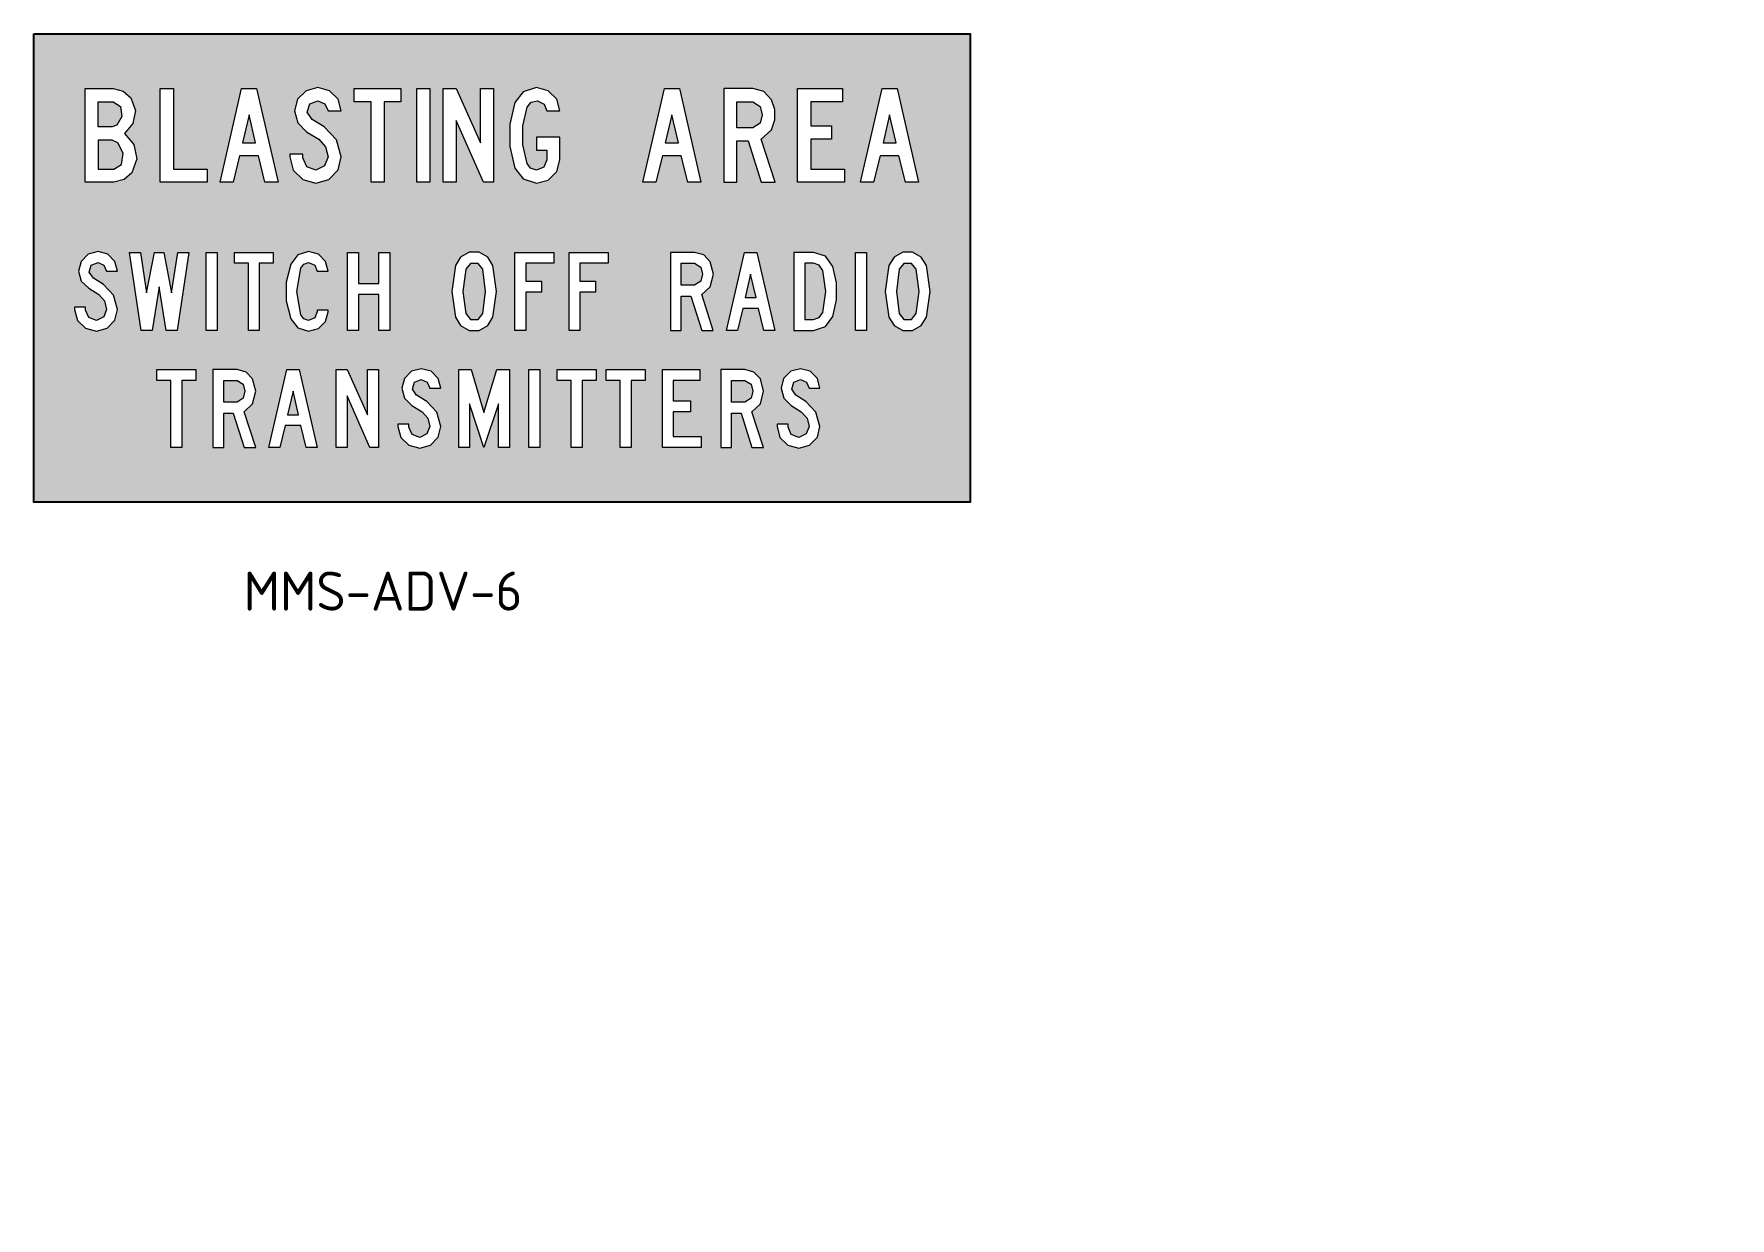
# Model space of a CAD drawing. Extents: x 142 to 359, y 73 to 225.
import ezdxf

# ---------------------------------------------------------------- set-up
doc = ezdxf.new("R2010")
doc.units = 0
for name, color, linetype in [('L25', 1, 'CONTINUOUS'), ('red', 10, 'CONTINUOUS'), ('TBLK18', 4, 'CONTINUOUS')]:
    doc.layers.add(name, color=color, linetype=linetype)
doc.styles.add('ISO', font='iso3098b.shx')

msp = doc.modelspace()

# ---------------------------------------------------------------- hatches: boundary and pattern name
at = {"layer": 'red'}
h = msp.add_hatch(color=256, dxfattribs=at)
h.paths.add_polyline_path([(262, 224.86), (142, 224.86), (142, 164.86), (262, 164.86)])
h.paths.add_polyline_path([(196.13, 205.86), (194.45, 205.86), (194.45, 217.86), (196.13, 217.86), (199.24, 210.91), (199.24, 217.86), (200.92, 217.86), (200.92, 205.86), (199.61, 205.86), (196.13, 213.79)], flags=16)
h.paths.add_polyline_path([(197.8, 196.88), (199.07, 196.88), (200.18, 196.26), (200.83, 195.17), (201.3, 191.87), (200.83, 188.57), (200.18, 187.49), (199.07, 186.85), (197.8, 186.85), (196.69, 187.49), (196.03, 188.57), (195.57, 191.87), (196.03, 195.17), (196.69, 196.26)], flags=16)
h.paths.add_polyline_path([(197.95, 195.46), (198.92, 195.46), (199.53, 194.72), (199.9, 191.87), (199.53, 189.02), (198.92, 188.28), (197.95, 188.28), (197.34, 189.02), (196.98, 191.87), (197.34, 194.72)], flags=0)
h.paths.add_polyline_path([(192.74, 205.86), (191.06, 205.86), (191.06, 217.86), (192.74, 217.86)], flags=16)
h.paths.add_polyline_path([(203.65, 196.87), (208.65, 196.87), (208.65, 195.47), (205.05, 195.47), (205.05, 193.17), (207.04, 193.17), (207.04, 191.77), (205.05, 191.77), (205.05, 186.87), (203.65, 186.87)], flags=16)
h.paths.add_polyline_path([(203.65, 207.67), (202.98, 210.44), (202.98, 213.29), (203.65, 216.07), (204.72, 217.46), (206.4, 217.99), (207.91, 217.59), (209.01, 216.5), (209.41, 214.99), (207.73, 214.99), (207.38, 215.88), (206.53, 216.31), (205.72, 216.12), (205.21, 215.47), (204.66, 213.09), (204.66, 210.65), (205.21, 208.27), (205.67, 207.66), (206.4, 207.42), (207.34, 207.81), (207.73, 208.75), (207.73, 209.95), (206.4, 209.95), (206.4, 211.63), (209.41, 211.63), (209.41, 208.75), (209.01, 207.24), (207.91, 206.14), (206.4, 205.75), (204.72, 206.28)], flags=16)
h.paths.add_polyline_path([(187.6, 196.87), (187.6, 186.87), (186.21, 186.87), (186.21, 191.47), (183.6, 191.47), (183.6, 186.87), (182.21, 186.87), (182.21, 196.87), (183.6, 196.87), (183.6, 192.87), (186.21, 192.87), (186.21, 196.87)], flags=16)
h.paths.add_polyline_path([(186.88, 205.86), (185.21, 205.86), (185.21, 216.18), (183.05, 216.18), (183.05, 217.86), (189.04, 217.86), (189.04, 216.18), (186.88, 216.18)], flags=16)
h.paths.add_polyline_path([(210.59, 196.87), (215.59, 196.87), (215.59, 195.47), (211.99, 195.47), (211.99, 193.17), (213.99, 193.17), (213.99, 191.77), (211.99, 191.77), (211.99, 186.87), (210.59, 186.87)], flags=16)
h.paths.add_polyline_path([(180.99, 207.43), (179.8, 206.2), (178.14, 205.75), (176.46, 206.2), (175.23, 207.42), (174.78, 209.1), (174.78, 209.47), (176.46, 209.47), (176.46, 208.99), (176.96, 207.83), (178.14, 207.42), (179.26, 207.96), (179.7, 209.1), (179.39, 210.39), (178.5, 211.39), (176.94, 212.34), (175.81, 213.46), (175.38, 214.99), (175.78, 216.5), (176.89, 217.59), (178.39, 217.99), (179.89, 217.59), (180.98, 216.5), (181.38, 214.99), (179.7, 214.99), (179.29, 215.89), (178.39, 216.31), (177.35, 215.89), (177.03, 214.83), (177.67, 213.91), (179.22, 212.94), (180.77, 211.3), (181.38, 209.1)], flags=16)
h.paths.add_polyline_path([(179.38, 195.72), (179.72, 194.47), (178.31, 194.47), (177.99, 195.24), (177.21, 195.57), (176.61, 195.38), (176.22, 194.87), (175.7, 191.87), (176.22, 188.87), (176.61, 188.36), (177.21, 188.16), (177.99, 188.49), (178.31, 189.27), (178.31, 189.47), (179.72, 189.47), (179.72, 189.27), (179.38, 188.02), (178.47, 187.1), (177.21, 186.77), (175.82, 187.21), (174.92, 188.36), (174.35, 190.68), (174.35, 193.06), (174.92, 195.37), (175.82, 196.54), (177.21, 196.97), (178.47, 196.64)], flags=16)
h.paths.add_polyline_path([(198.04, 181.86), (199.65, 176.36), (201.35, 181.86), (202.94, 181.86), (202.94, 171.87), (201.54, 171.87), (201.54, 177.47), (199.65, 171.87), (197.84, 177.47), (197.84, 171.87), (196.45, 171.87), (196.45, 181.86)], flags=16)
h.paths.add_polyline_path([(192.9, 181.64), (193.81, 180.72), (194.15, 179.47), (192.74, 179.47), (192.41, 180.23), (191.65, 180.57), (190.78, 180.23), (190.52, 179.34), (191.05, 178.57), (192.34, 177.77), (193.63, 176.39), (194.15, 174.57), (193.82, 173.18), (192.83, 172.15), (191.45, 171.77), (190.05, 172.15), (189.03, 173.17), (188.65, 174.57), (188.65, 174.87), (190.05, 174.87), (190.05, 174.47), (190.46, 173.52), (191.45, 173.17), (192.38, 173.62), (192.74, 174.57), (192.49, 175.64), (191.75, 176.46), (190.45, 177.27), (189.49, 178.19), (189.15, 179.47), (189.48, 180.72), (190.39, 181.64), (191.65, 181.96)], flags=16)
h.paths.add_polyline_path([(205.45, 181.86), (206.85, 181.86), (206.85, 171.87), (205.45, 171.87)], flags=16)
h.paths.add_polyline_path([(186.15, 181.86), (186.15, 171.87), (185.05, 171.87), (182.16, 178.47), (182.16, 171.87), (180.75, 171.87), (180.75, 181.86), (182.16, 181.86), (184.75, 176.06), (184.75, 181.86)], flags=16)
h.paths.add_polyline_path([(209.06, 181.86), (214.05, 181.86), (214.05, 180.47), (212.25, 180.47), (212.25, 171.87), (210.85, 171.87), (210.85, 180.47), (209.06, 180.47)], flags=16)
h.paths.add_polyline_path([(220.06, 205.86), (222.81, 217.86), (224.73, 217.86), (227.48, 205.86), (225.81, 205.86), (224.97, 209.23), (222.57, 209.23), (221.73, 205.86)], flags=16)
h.paths.add_polyline_path([(173.29, 205.86), (171.61, 205.86), (170.78, 209.23), (168.37, 209.23), (167.54, 205.86), (165.86, 205.86), (168.62, 217.86), (170.53, 217.86)], flags=16)
h.paths.add_polyline_path([(172.68, 196.87), (172.68, 195.47), (170.89, 195.47), (170.89, 186.87), (169.49, 186.87), (169.49, 195.47), (167.7, 195.47), (167.7, 196.87)], flags=16)
h.paths.add_polyline_path([(223.59, 196.87), (226.69, 196.87), (227.86, 196.55), (228.69, 195.67), (229.09, 194.06), (228.69, 192.47), (227.59, 191.47), (229.08, 186.87), (227.59, 186.87), (226.19, 191.27), (224.98, 191.27), (224.98, 186.87), (223.59, 186.87)], flags=16)
h.paths.add_polyline_path([(215.35, 181.86), (220.35, 181.86), (220.35, 180.47), (218.54, 180.47), (218.54, 171.87), (217.14, 171.87), (217.14, 180.47), (215.35, 180.47)], flags=16)
h.paths.add_polyline_path([(222.93, 210.91), (223.76, 214.5), (224.61, 210.91)], flags=0)
h.paths.add_polyline_path([(224.98, 195.47), (226.69, 195.47), (227.49, 194.97), (227.69, 194.06), (227.49, 193.17), (226.69, 192.67), (224.98, 192.67)], flags=0)
h.paths.add_polyline_path([(170.41, 210.91), (168.74, 210.91), (169.57, 214.5)], flags=0)
h.paths.add_polyline_path([(176.01, 181.86), (178.31, 171.87), (176.91, 171.87), (176.21, 174.67), (174.21, 174.67), (173.52, 171.87), (172.12, 171.87), (174.41, 181.86)], flags=16)
h.paths.add_polyline_path([(175.21, 179.07), (175.91, 176.06), (174.51, 176.06)], flags=0)
h.paths.add_polyline_path([(222.55, 181.86), (227.34, 181.86), (227.34, 180.47), (223.94, 180.47), (223.94, 177.87), (226.15, 177.87), (226.15, 176.46), (223.94, 176.46), (223.94, 173.27), (227.54, 173.27), (227.54, 171.87), (222.55, 171.87)], flags=16)
h.paths.add_polyline_path([(165.49, 196.87), (165.49, 186.87), (164.09, 186.87), (164.09, 196.87)], flags=16)
h.paths.add_polyline_path([(230.42, 205.86), (230.42, 217.86), (234.14, 217.86), (235.54, 217.47), (236.54, 216.43), (236.97, 215.17), (236.97, 213.85), (236.54, 212.59), (235.22, 211.39), (237.02, 205.86), (235.22, 205.86), (233.54, 211.15), (232.1, 211.15), (232.1, 205.86)], flags=16)
h.paths.add_polyline_path([(164.19, 205.86), (158.2, 205.86), (158.2, 217.86), (159.87, 217.86), (159.87, 207.55), (164.19, 207.55)], flags=16)
h.paths.add_polyline_path([(170.03, 180.67), (170.45, 179.07), (170.03, 177.47), (168.94, 176.46), (170.44, 171.87), (168.94, 171.87), (167.54, 176.26), (166.34, 176.26), (166.34, 171.87), (164.95, 171.87), (164.95, 181.86), (168.04, 181.86), (169.2, 181.54)], flags=16)
h.paths.add_polyline_path([(233.07, 196.87), (234.66, 196.87), (236.96, 186.87), (235.56, 186.87), (234.86, 189.67), (232.87, 189.67), (232.16, 186.87), (230.76, 186.87)], flags=16)
h.paths.add_polyline_path([(168.84, 179.97), (169.04, 179.07), (168.84, 178.17), (168.04, 177.67), (166.34, 177.67), (166.34, 180.47), (168.04, 180.47)], flags=0)
h.paths.add_polyline_path([(161.84, 196.87), (160.34, 186.87), (158.95, 186.87), (158.04, 192.47), (157.14, 186.87), (155.74, 186.87), (154.25, 196.87), (155.64, 196.87), (156.44, 191.67), (157.44, 196.87), (158.64, 196.87), (159.64, 191.67), (160.44, 196.87)], flags=16)
h.paths.add_polyline_path([(232.1, 212.83), (232.1, 216.18), (234.14, 216.18), (235.1, 215.58), (235.35, 214.5), (235.1, 213.42), (234.14, 212.83)], flags=0)
h.paths.add_polyline_path([(233.86, 194.06), (234.56, 191.07), (233.17, 191.07)], flags=0)
h.paths.add_polyline_path([(230.03, 181.86), (233.13, 181.86), (234.29, 181.54), (235.13, 180.67), (235.53, 179.07), (235.13, 177.47), (234.03, 176.46), (235.53, 171.87), (234.03, 171.87), (232.64, 176.26), (231.43, 176.26), (231.43, 171.87), (230.03, 171.87)], flags=16)
h.paths.add_polyline_path([(162.74, 181.86), (162.74, 180.47), (160.94, 180.47), (160.94, 171.87), (159.54, 171.87), (159.54, 180.47), (157.75, 180.47), (157.75, 181.86)], flags=16)
h.paths.add_polyline_path([(231.43, 180.47), (233.13, 180.47), (233.93, 179.97), (234.14, 179.07), (233.93, 178.17), (233.13, 177.67), (231.43, 177.67)], flags=0)
h.paths.add_polyline_path([(239.41, 196.87), (241.91, 196.87), (243.44, 196.37), (244.4, 195.07), (244.88, 192.95), (244.88, 190.78), (244.4, 188.67), (243.44, 187.36), (241.91, 186.87), (239.41, 186.87)], flags=16)
h.paths.add_polyline_path([(239.89, 205.86), (239.89, 217.86), (245.65, 217.86), (245.65, 216.18), (241.57, 216.18), (241.57, 213.07), (244.21, 213.07), (244.21, 211.39), (241.57, 211.39), (241.57, 207.55), (245.89, 207.55), (245.89, 205.86)], flags=16)
h.paths.add_polyline_path([(155.17, 208.84), (154.55, 207.07), (153.55, 206.19), (152.26, 205.86), (148.55, 205.86), (148.55, 217.86), (152.15, 217.86), (153.43, 217.54), (154.42, 216.66), (155, 215.07), (154.69, 213.4), (153.59, 212.11), (154.82, 210.68)], flags=16)
h.paths.add_polyline_path([(240.8, 195.47), (241.91, 195.47), (242.65, 195.22), (243.11, 194.57), (243.49, 191.87), (243.11, 189.17), (242.65, 188.52), (241.91, 188.26), (240.8, 188.26)], flags=0)
h.paths.add_polyline_path([(153.23, 208.15), (152.26, 207.55), (150.23, 207.55), (150.23, 211.26), (152.03, 211.26), (152.74, 210.91), (153.43, 209.6)], flags=0)
h.paths.add_polyline_path([(152.71, 194.47), (151.31, 194.47), (150.98, 195.22), (150.22, 195.57), (149.35, 195.22), (149.08, 194.33), (149.62, 193.56), (150.91, 192.77), (152.2, 191.39), (152.71, 189.57), (152.39, 188.18), (151.39, 187.15), (150.02, 186.77), (148.62, 187.14), (147.58, 188.16), (147.21, 189.57), (147.21, 189.87), (148.62, 189.87), (148.62, 189.47), (149.03, 188.51), (150.02, 188.16), (150.94, 188.61), (151.31, 189.57), (151.05, 190.65), (150.31, 191.47), (149.02, 192.27), (148.06, 193.18), (147.71, 194.47), (148.05, 195.72), (148.96, 196.64), (150.22, 196.97), (151.46, 196.64), (152.38, 195.72)], flags=16)
h.paths.add_polyline_path([(238.08, 180.72), (239, 181.64), (240.25, 181.96), (241.51, 181.64), (242.42, 180.72), (242.75, 179.47), (241.35, 179.47), (241.01, 180.23), (240.25, 180.57), (239.39, 180.23), (239.13, 179.34), (239.65, 178.57), (240.95, 177.77), (242.24, 176.39), (242.75, 174.57), (242.42, 173.18), (241.43, 172.15), (240.05, 171.77), (238.65, 172.15), (237.62, 173.17), (237.26, 174.57), (237.26, 174.87), (238.66, 174.87), (238.66, 174.47), (239.07, 173.52), (240.05, 173.17), (240.97, 173.62), (241.35, 174.57), (241.1, 175.64), (240.35, 176.46), (239.05, 177.27), (238.1, 178.19), (237.76, 179.47)], flags=16)
h.paths.add_polyline_path([(153.28, 214.3), (152.63, 213.19), (152.03, 212.94), (150.23, 212.94), (150.23, 216.18), (152.15, 216.18), (153.11, 215.58)], flags=0)
h.paths.add_polyline_path([(247.3, 196.87), (248.7, 196.87), (248.7, 186.87), (247.3, 186.87)], flags=16)
h.paths.add_polyline_path([(247.96, 205.86), (250.71, 217.86), (252.64, 217.86), (255.4, 205.86), (253.72, 205.86), (252.87, 209.23), (250.48, 209.23), (249.63, 205.86)], flags=16)
h.paths.add_polyline_path([(250.84, 210.91), (251.68, 214.5), (252.52, 210.91)], flags=0)
h.paths.add_polyline_path([(251.59, 195.17), (252.25, 196.26), (253.36, 196.88), (254.63, 196.88), (255.73, 196.26), (256.39, 195.17), (256.86, 191.87), (256.39, 188.57), (255.73, 187.49), (254.63, 186.85), (253.36, 186.85), (252.25, 187.49), (251.59, 188.57), (251.12, 191.87)], flags=16)
h.paths.add_polyline_path([(252.89, 194.72), (253.5, 195.46), (254.47, 195.46), (255.09, 194.72), (255.45, 191.87), (255.09, 189.02), (254.47, 188.28), (253.5, 188.28), (252.89, 189.02), (252.54, 191.87)], flags=0)
at = {"layer": 'TBLK18', "linetype": 'Continuous', "lineweight": 0}
h = msp.add_hatch(color=256, dxfattribs=at)
edge = h.paths.add_edge_path()
edge.add_spline(control_points=[(359.34, 73.22), (359.34, 73.22), (359.34, 73.22), (359.34, 73.21), (359.34, 73.21), (359.34, 73.2), (359.34, 73.2), (359.34, 73.19), (359.34, 73.19), (359.34, 73.18), (359.34, 73.18), (359.34, 73.17), (359.34, 73.16), (359.34, 73.16), (359.34, 73.15), (359.34, 73.15), (359.34, 73.14), (359.34, 73.14), (359.35, 73.14), (359.35, 73.14), (359.35, 73.14), (359.36, 73.13), (359.36, 73.13), (359.36, 73.13), (359.37, 73.13), (359.37, 73.13), (359.38, 73.13), (359.38, 73.13), (359.38, 73.13), (359.39, 73.13), (359.39, 73.13), (359.39, 73.13), (359.4, 73.13), (359.41, 73.13), (359.4, 73.13), (359.39, 73.14), (359.39, 73.14), (359.38, 73.15), (359.38, 73.16), (359.38, 73.16), (359.37, 73.17), (359.37, 73.17), (359.36, 73.18), (359.36, 73.19), (359.36, 73.19), (359.35, 73.2), (359.35, 73.21), (359.35, 73.21), (359.35, 73.22), (359.35, 73.22), (359.34, 73.22)], knot_values=[0, 0, 0, 0, 0.054791, 0.109654, 0.164445, 0.219309, 0.2741, 0.328964, 0.383755, 0.438619, 0.49341, 0.548273, 0.603065, 0.657928, 0.71272, 0.767583, 0.822422, 0.877285, 0.915081, 0.952877, 0.990673, 1.02841, 1.066205, 1.103978, 1.141774, 1.179511, 1.217306, 1.255102, 1.292898, 1.330635, 1.368431, 1.406164, 1.44396, 1.481697, 1.557116, 1.631571, 1.705158, 1.777977, 1.850139, 1.921715, 1.992768, 2.063376, 2.133612, 2.203535, 2.273205, 2.342659, 2.411987, 2.481144, 2.550218, 2.619224, 2.619224, 2.619224, 2.619224], degree=3, periodic=0)
h = msp.add_hatch(color=256, dxfattribs=at)
edge = h.paths.add_edge_path()
edge.add_spline(control_points=[(359.34, 73.22), (359.34, 73.22), (359.34, 73.22), (359.34, 73.21), (359.34, 73.21), (359.34, 73.2), (359.34, 73.2), (359.34, 73.19), (359.34, 73.19), (359.34, 73.18), (359.34, 73.18), (359.34, 73.17), (359.34, 73.16), (359.34, 73.16), (359.34, 73.15), (359.34, 73.15), (359.34, 73.14), (359.34, 73.14), (359.35, 73.14), (359.35, 73.14), (359.35, 73.14), (359.36, 73.13), (359.36, 73.13), (359.36, 73.13), (359.37, 73.13), (359.37, 73.13), (359.38, 73.13), (359.38, 73.13), (359.38, 73.13), (359.39, 73.13), (359.39, 73.13), (359.39, 73.13), (359.4, 73.13), (359.41, 73.13), (359.4, 73.13), (359.39, 73.14), (359.39, 73.14), (359.38, 73.15), (359.38, 73.16), (359.38, 73.16), (359.37, 73.17), (359.37, 73.17), (359.36, 73.18), (359.36, 73.19), (359.36, 73.19), (359.35, 73.2), (359.35, 73.21), (359.35, 73.21), (359.35, 73.22), (359.35, 73.22), (359.34, 73.22)], knot_values=[0, 0, 0, 0, 0.054791, 0.109654, 0.164445, 0.219309, 0.2741, 0.328964, 0.383755, 0.438619, 0.49341, 0.548273, 0.603065, 0.657928, 0.71272, 0.767583, 0.822422, 0.877285, 0.915081, 0.952877, 0.990673, 1.02841, 1.066205, 1.103978, 1.141774, 1.179511, 1.217306, 1.255102, 1.292898, 1.330635, 1.368431, 1.406164, 1.44396, 1.481697, 1.557116, 1.631571, 1.705158, 1.777977, 1.850139, 1.921715, 1.992768, 2.063376, 2.133612, 2.203535, 2.273205, 2.342659, 2.411987, 2.481144, 2.550218, 2.619224, 2.619224, 2.619224, 2.619224], degree=3, periodic=0)
h = msp.add_hatch(color=256, dxfattribs=at)
edge = h.paths.add_edge_path()
edge.add_spline(control_points=[(359.34, 73.22), (359.34, 73.22), (359.34, 73.22), (359.34, 73.21), (359.34, 73.21), (359.34, 73.2), (359.34, 73.2), (359.34, 73.19), (359.34, 73.19), (359.34, 73.18), (359.34, 73.18), (359.34, 73.17), (359.34, 73.16), (359.34, 73.16), (359.34, 73.15), (359.34, 73.15), (359.34, 73.14), (359.34, 73.14), (359.35, 73.14), (359.35, 73.14), (359.35, 73.14), (359.36, 73.13), (359.36, 73.13), (359.36, 73.13), (359.37, 73.13), (359.37, 73.13), (359.38, 73.13), (359.38, 73.13), (359.38, 73.13), (359.39, 73.13), (359.39, 73.13), (359.39, 73.13), (359.4, 73.13), (359.41, 73.13), (359.4, 73.13), (359.39, 73.14), (359.39, 73.14), (359.38, 73.15), (359.38, 73.16), (359.38, 73.16), (359.37, 73.17), (359.37, 73.17), (359.36, 73.18), (359.36, 73.19), (359.36, 73.19), (359.35, 73.2), (359.35, 73.21), (359.35, 73.21), (359.35, 73.22), (359.35, 73.22), (359.34, 73.22)], knot_values=[0, 0, 0, 0, 0.054791, 0.109654, 0.164445, 0.219309, 0.2741, 0.328964, 0.383755, 0.438619, 0.49341, 0.548273, 0.603065, 0.657928, 0.71272, 0.767583, 0.822422, 0.877285, 0.915081, 0.952877, 0.990673, 1.02841, 1.066205, 1.103978, 1.141774, 1.179511, 1.217306, 1.255102, 1.292898, 1.330635, 1.368431, 1.406164, 1.44396, 1.481697, 1.557116, 1.631571, 1.705158, 1.777977, 1.850139, 1.921715, 1.992768, 2.063376, 2.133612, 2.203535, 2.273205, 2.342659, 2.411987, 2.481144, 2.550218, 2.619224, 2.619224, 2.619224, 2.619224], degree=3, periodic=0)
h = msp.add_hatch(color=256, dxfattribs=at)
edge = h.paths.add_edge_path()
edge.add_spline(control_points=[(359.34, 73.22), (359.34, 73.22), (359.34, 73.22), (359.34, 73.21), (359.34, 73.21), (359.34, 73.2), (359.34, 73.2), (359.34, 73.19), (359.34, 73.19), (359.34, 73.18), (359.34, 73.18), (359.34, 73.17), (359.34, 73.16), (359.34, 73.16), (359.34, 73.15), (359.34, 73.15), (359.34, 73.14), (359.34, 73.14), (359.35, 73.14), (359.35, 73.14), (359.35, 73.14), (359.36, 73.13), (359.36, 73.13), (359.36, 73.13), (359.37, 73.13), (359.37, 73.13), (359.38, 73.13), (359.38, 73.13), (359.38, 73.13), (359.39, 73.13), (359.39, 73.13), (359.39, 73.13), (359.4, 73.13), (359.41, 73.13), (359.4, 73.13), (359.39, 73.14), (359.39, 73.14), (359.38, 73.15), (359.38, 73.16), (359.38, 73.16), (359.37, 73.17), (359.37, 73.17), (359.36, 73.18), (359.36, 73.19), (359.36, 73.19), (359.35, 73.2), (359.35, 73.21), (359.35, 73.21), (359.35, 73.22), (359.35, 73.22), (359.34, 73.22)], knot_values=[0, 0, 0, 0, 0.054791, 0.109654, 0.164445, 0.219309, 0.2741, 0.328964, 0.383755, 0.438619, 0.49341, 0.548273, 0.603065, 0.657928, 0.71272, 0.767583, 0.822422, 0.877285, 0.915081, 0.952877, 0.990673, 1.02841, 1.066205, 1.103978, 1.141774, 1.179511, 1.217306, 1.255102, 1.292898, 1.330635, 1.368431, 1.406164, 1.44396, 1.481697, 1.557116, 1.631571, 1.705158, 1.777977, 1.850139, 1.921715, 1.992768, 2.063376, 2.133612, 2.203535, 2.273205, 2.342659, 2.411987, 2.481144, 2.550218, 2.619224, 2.619224, 2.619224, 2.619224], degree=3, periodic=0)
h = msp.add_hatch(color=256, dxfattribs=at)
edge = h.paths.add_edge_path()
edge.add_spline(control_points=[(359.34, 73.22), (359.34, 73.22), (359.34, 73.22), (359.34, 73.21), (359.34, 73.21), (359.34, 73.2), (359.34, 73.2), (359.34, 73.19), (359.34, 73.19), (359.34, 73.18), (359.34, 73.18), (359.34, 73.17), (359.34, 73.16), (359.34, 73.16), (359.34, 73.15), (359.34, 73.15), (359.34, 73.14), (359.34, 73.14), (359.35, 73.14), (359.35, 73.14), (359.35, 73.14), (359.36, 73.13), (359.36, 73.13), (359.36, 73.13), (359.37, 73.13), (359.37, 73.13), (359.38, 73.13), (359.38, 73.13), (359.38, 73.13), (359.39, 73.13), (359.39, 73.13), (359.39, 73.13), (359.4, 73.13), (359.41, 73.13), (359.4, 73.13), (359.39, 73.14), (359.39, 73.14), (359.38, 73.15), (359.38, 73.16), (359.38, 73.16), (359.37, 73.17), (359.37, 73.17), (359.36, 73.18), (359.36, 73.19), (359.36, 73.19), (359.35, 73.2), (359.35, 73.21), (359.35, 73.21), (359.35, 73.22), (359.35, 73.22), (359.34, 73.22)], knot_values=[0, 0, 0, 0, 0.054791, 0.109654, 0.164445, 0.219309, 0.2741, 0.328964, 0.383755, 0.438619, 0.49341, 0.548273, 0.603065, 0.657928, 0.71272, 0.767583, 0.822422, 0.877285, 0.915081, 0.952877, 0.990673, 1.02841, 1.066205, 1.103978, 1.141774, 1.179511, 1.217306, 1.255102, 1.292898, 1.330635, 1.368431, 1.406164, 1.44396, 1.481697, 1.557116, 1.631571, 1.705158, 1.777977, 1.850139, 1.921715, 1.992768, 2.063376, 2.133612, 2.203535, 2.273205, 2.342659, 2.411987, 2.481144, 2.550218, 2.619224, 2.619224, 2.619224, 2.619224], degree=3, periodic=0)
h = msp.add_hatch(color=256, dxfattribs=at)
edge = h.paths.add_edge_path()
edge.add_spline(control_points=[(359.34, 73.22), (359.34, 73.22), (359.34, 73.22), (359.34, 73.21), (359.34, 73.21), (359.34, 73.2), (359.34, 73.2), (359.34, 73.19), (359.34, 73.19), (359.34, 73.18), (359.34, 73.18), (359.34, 73.17), (359.34, 73.16), (359.34, 73.16), (359.34, 73.15), (359.34, 73.15), (359.34, 73.14), (359.34, 73.14), (359.35, 73.14), (359.35, 73.14), (359.35, 73.14), (359.36, 73.13), (359.36, 73.13), (359.36, 73.13), (359.37, 73.13), (359.37, 73.13), (359.38, 73.13), (359.38, 73.13), (359.38, 73.13), (359.39, 73.13), (359.39, 73.13), (359.39, 73.13), (359.4, 73.13), (359.41, 73.13), (359.4, 73.13), (359.39, 73.14), (359.39, 73.14), (359.38, 73.15), (359.38, 73.16), (359.38, 73.16), (359.37, 73.17), (359.37, 73.17), (359.36, 73.18), (359.36, 73.19), (359.36, 73.19), (359.35, 73.2), (359.35, 73.21), (359.35, 73.21), (359.35, 73.22), (359.35, 73.22), (359.34, 73.22)], knot_values=[0, 0, 0, 0, 0.054791, 0.109654, 0.164445, 0.219309, 0.2741, 0.328964, 0.383755, 0.438619, 0.49341, 0.548273, 0.603065, 0.657928, 0.71272, 0.767583, 0.822422, 0.877285, 0.915081, 0.952877, 0.990673, 1.02841, 1.066205, 1.103978, 1.141774, 1.179511, 1.217306, 1.255102, 1.292898, 1.330635, 1.368431, 1.406164, 1.44396, 1.481697, 1.557116, 1.631571, 1.705158, 1.777977, 1.850139, 1.921715, 1.992768, 2.063376, 2.133612, 2.203535, 2.273205, 2.342659, 2.411987, 2.481144, 2.550218, 2.619224, 2.619224, 2.619224, 2.619224], degree=3, periodic=0)
h = msp.add_hatch(color=256, dxfattribs=at)
edge = h.paths.add_edge_path()
edge.add_spline(control_points=[(359.34, 73.22), (359.34, 73.22), (359.34, 73.22), (359.34, 73.21), (359.34, 73.21), (359.34, 73.2), (359.34, 73.2), (359.34, 73.19), (359.34, 73.19), (359.34, 73.18), (359.34, 73.18), (359.34, 73.17), (359.34, 73.16), (359.34, 73.16), (359.34, 73.15), (359.34, 73.15), (359.34, 73.14), (359.34, 73.14), (359.35, 73.14), (359.35, 73.14), (359.35, 73.14), (359.36, 73.13), (359.36, 73.13), (359.36, 73.13), (359.37, 73.13), (359.37, 73.13), (359.38, 73.13), (359.38, 73.13), (359.38, 73.13), (359.39, 73.13), (359.39, 73.13), (359.39, 73.13), (359.4, 73.13), (359.41, 73.13), (359.4, 73.13), (359.39, 73.14), (359.39, 73.14), (359.38, 73.15), (359.38, 73.16), (359.38, 73.16), (359.37, 73.17), (359.37, 73.17), (359.36, 73.18), (359.36, 73.19), (359.36, 73.19), (359.35, 73.2), (359.35, 73.21), (359.35, 73.21), (359.35, 73.22), (359.35, 73.22), (359.34, 73.22)], knot_values=[0, 0, 0, 0, 0.054791, 0.109654, 0.164445, 0.219309, 0.2741, 0.328964, 0.383755, 0.438619, 0.49341, 0.548273, 0.603065, 0.657928, 0.71272, 0.767583, 0.822422, 0.877285, 0.915081, 0.952877, 0.990673, 1.02841, 1.066205, 1.103978, 1.141774, 1.179511, 1.217306, 1.255102, 1.292898, 1.330635, 1.368431, 1.406164, 1.44396, 1.481697, 1.557116, 1.631571, 1.705158, 1.777977, 1.850139, 1.921715, 1.992768, 2.063376, 2.133612, 2.203535, 2.273205, 2.342659, 2.411987, 2.481144, 2.550218, 2.619224, 2.619224, 2.619224, 2.619224], degree=3, periodic=0)
h = msp.add_hatch(color=256, dxfattribs=at)
edge = h.paths.add_edge_path()
edge.add_spline(control_points=[(359.34, 73.22), (359.34, 73.22), (359.34, 73.22), (359.34, 73.21), (359.34, 73.21), (359.34, 73.2), (359.34, 73.2), (359.34, 73.19), (359.34, 73.19), (359.34, 73.18), (359.34, 73.18), (359.34, 73.17), (359.34, 73.16), (359.34, 73.16), (359.34, 73.15), (359.34, 73.15), (359.34, 73.14), (359.34, 73.14), (359.35, 73.14), (359.35, 73.14), (359.35, 73.14), (359.36, 73.13), (359.36, 73.13), (359.36, 73.13), (359.37, 73.13), (359.37, 73.13), (359.38, 73.13), (359.38, 73.13), (359.38, 73.13), (359.39, 73.13), (359.39, 73.13), (359.39, 73.13), (359.4, 73.13), (359.41, 73.13), (359.4, 73.13), (359.39, 73.14), (359.39, 73.14), (359.38, 73.15), (359.38, 73.16), (359.38, 73.16), (359.37, 73.17), (359.37, 73.17), (359.36, 73.18), (359.36, 73.19), (359.36, 73.19), (359.35, 73.2), (359.35, 73.21), (359.35, 73.21), (359.35, 73.22), (359.35, 73.22), (359.34, 73.22)], knot_values=[0, 0, 0, 0, 0.054791, 0.109654, 0.164445, 0.219309, 0.2741, 0.328964, 0.383755, 0.438619, 0.49341, 0.548273, 0.603065, 0.657928, 0.71272, 0.767583, 0.822422, 0.877285, 0.915081, 0.952877, 0.990673, 1.02841, 1.066205, 1.103978, 1.141774, 1.179511, 1.217306, 1.255102, 1.292898, 1.330635, 1.368431, 1.406164, 1.44396, 1.481697, 1.557116, 1.631571, 1.705158, 1.777977, 1.850139, 1.921715, 1.992768, 2.063376, 2.133612, 2.203535, 2.273205, 2.342659, 2.411987, 2.481144, 2.550218, 2.619224, 2.619224, 2.619224, 2.619224], degree=3, periodic=0)

# ---------------------------------------------------------------- linework, layer by layer
at = {"layer": 'L25'}
msp.add_lwpolyline([(142, 224.86), (262, 224.86), (262, 164.86), (142, 164.86)], close=True, dxfattribs=at)
at = {"layer": 'red', "lineweight": 0}
for points in [[(148.55, 205.86), (148.55, 217.86), (152.15, 217.86), (153.43, 217.54), (154.42, 216.66), (155, 215.07), (154.69, 213.4), (153.59, 212.11), (154.82, 210.68), (155.17, 208.84), (154.55, 207.07), (153.55, 206.19), (152.26, 205.86)], [(158.2, 205.86), (158.2, 217.86), (159.87, 217.86), (159.87, 207.55), (164.19, 207.55), (164.19, 205.86), (158.2, 205.86)], [(165.86, 205.86), (168.62, 217.86), (170.53, 217.86), (173.29, 205.86), (171.61, 205.86), (170.78, 209.23), (168.37, 209.23), (167.54, 205.86), (165.86, 205.86)], [(178.39, 216.31), (179.29, 215.89), (179.7, 214.99), (181.38, 214.99), (180.98, 216.5), (179.89, 217.59), (178.39, 217.99), (176.89, 217.59), (175.78, 216.5), (175.38, 214.99), (175.81, 213.46), (176.94, 212.34), (178.5, 211.39), (179.39, 210.39), (179.7, 209.1), (179.26, 207.96), (178.14, 207.42), (176.96, 207.83), (176.46, 208.99), (176.46, 209.47), (174.78, 209.47), (174.78, 209.1), (175.23, 207.42), (176.46, 206.2), (178.14, 205.75), (179.8, 206.2), (180.99, 207.43), (181.38, 209.1), (180.77, 211.3), (179.22, 212.94), (177.67, 213.91), (177.03, 214.83), (177.35, 215.89)], [(185.21, 205.86), (185.21, 216.18), (183.05, 216.18), (183.05, 217.86), (189.04, 217.86), (189.04, 216.18), (186.88, 216.18), (186.88, 205.86), (185.21, 205.86)], [(191.06, 205.86), (191.06, 217.86), (192.74, 217.86), (192.74, 205.86), (191.06, 205.86)], [(194.45, 205.86), (194.45, 217.86), (196.13, 217.86), (199.24, 210.91), (199.24, 217.86), (200.92, 217.86), (200.92, 205.86), (199.61, 205.86), (196.13, 213.79), (196.13, 205.86), (194.45, 205.86)], [(209.41, 208.75), (209.41, 211.63), (206.4, 211.63), (206.4, 209.95), (207.73, 209.95), (207.73, 208.75), (207.34, 207.81), (206.4, 207.42), (205.67, 207.66), (205.21, 208.27), (204.66, 210.65), (204.66, 213.09), (205.21, 215.47), (205.72, 216.12), (206.53, 216.31), (207.38, 215.88), (207.73, 214.99), (209.41, 214.99), (209.01, 216.5), (207.91, 217.59), (206.4, 217.99), (204.72, 217.46), (203.65, 216.07), (202.98, 213.29), (202.98, 210.44), (203.65, 207.67), (204.72, 206.28), (206.4, 205.75), (207.91, 206.14), (209.01, 207.24)], [(220.06, 205.86), (222.81, 217.86), (224.73, 217.86), (227.48, 205.86), (225.81, 205.86), (224.97, 209.23), (222.57, 209.23), (221.73, 205.86), (220.06, 205.86)], [(236.54, 216.43), (235.54, 217.47), (234.14, 217.86), (230.42, 217.86), (230.42, 205.86), (232.1, 205.86), (232.1, 211.15), (233.54, 211.15), (235.22, 205.86), (237.02, 205.86), (235.22, 211.39), (236.54, 212.59), (236.97, 213.85), (236.97, 215.17)], [(239.89, 205.86), (239.89, 217.86), (245.65, 217.86), (245.65, 216.18), (241.57, 216.18), (241.57, 213.07), (244.21, 213.07), (244.21, 211.39), (241.57, 211.39), (241.57, 207.55), (245.89, 207.55), (245.89, 205.86), (239.89, 205.86)], [(247.96, 205.86), (250.71, 217.86), (252.64, 217.86), (255.4, 205.86), (253.72, 205.86), (252.87, 209.23), (250.48, 209.23), (249.63, 205.86), (247.96, 205.86)], [(152.03, 212.94), (150.23, 212.94), (150.23, 216.18), (152.15, 216.18), (153.11, 215.58), (153.28, 214.3), (152.63, 213.19)], [(234.14, 212.83), (232.1, 212.83), (232.1, 216.18), (234.14, 216.18), (235.1, 215.58), (235.35, 214.5), (235.1, 213.42)], [(169.57, 214.5), (168.74, 210.91), (170.41, 210.91)], [(222.93, 210.91), (224.61, 210.91), (223.76, 214.5)], [(251.68, 214.5), (250.84, 210.91), (252.52, 210.91)], [(152.03, 211.26), (150.23, 211.26), (150.23, 207.55), (152.26, 207.55), (153.23, 208.15), (153.43, 209.6), (152.74, 210.91), (152.03, 211.26)], [(147.21, 189.87), (147.21, 189.57), (147.58, 188.16), (148.62, 187.14), (150.02, 186.77), (151.39, 187.15), (152.39, 188.18), (152.71, 189.57), (152.2, 191.39), (150.91, 192.77), (149.62, 193.56), (149.08, 194.33), (149.35, 195.22), (150.22, 195.57), (150.98, 195.22), (151.31, 194.47), (152.71, 194.47), (152.38, 195.72), (151.46, 196.64), (150.22, 196.97), (148.96, 196.64), (148.05, 195.72), (147.71, 194.47), (148.06, 193.18), (149.02, 192.27), (150.31, 191.47), (151.05, 190.65), (151.31, 189.57), (150.94, 188.61), (150.02, 188.16), (149.03, 188.51), (148.62, 189.47), (148.62, 189.87)], [(155.74, 186.87), (154.25, 196.87), (155.64, 196.87), (156.44, 191.67), (157.44, 196.87), (158.64, 196.87), (159.64, 191.67), (160.44, 196.87), (161.84, 196.87), (160.34, 186.87), (158.95, 186.87), (158.04, 192.47), (157.14, 186.87), (155.74, 186.87)], [(164.09, 186.87), (164.09, 196.87), (165.49, 196.87), (165.49, 186.87), (164.09, 186.87)], [(169.49, 186.87), (169.49, 195.47), (167.7, 195.47), (167.7, 196.87), (172.68, 196.87), (172.68, 195.47), (170.89, 195.47), (170.89, 186.87), (169.49, 186.87)], [(177.21, 186.77), (178.47, 187.1), (179.38, 188.02), (179.72, 189.27), (179.72, 189.47), (178.31, 189.47), (178.31, 189.27), (177.99, 188.49), (177.21, 188.16), (176.61, 188.36), (176.22, 188.87), (175.7, 191.87), (176.22, 194.87), (176.61, 195.38), (177.21, 195.57), (177.99, 195.24), (178.31, 194.47), (179.72, 194.47), (179.38, 195.72), (178.47, 196.64), (177.21, 196.97), (175.82, 196.54), (174.92, 195.37), (174.35, 193.06), (174.35, 190.68), (174.92, 188.36), (175.82, 187.21)], [(182.21, 186.87), (182.21, 196.87), (183.6, 196.87), (183.6, 192.87), (186.21, 192.87), (186.21, 196.87), (187.6, 196.87), (187.6, 186.87), (186.21, 186.87), (186.21, 191.47), (183.6, 191.47), (183.6, 186.87), (182.21, 186.87)], [(200.83, 188.57), (201.3, 191.87), (200.83, 195.17), (200.18, 196.26), (199.07, 196.88), (197.8, 196.88), (196.69, 196.26), (196.03, 195.17), (195.57, 191.87), (196.03, 188.57), (196.69, 187.49), (197.8, 186.85), (199.07, 186.85), (200.18, 187.49), (200.83, 188.57)], [(203.65, 186.87), (203.65, 196.87), (208.65, 196.87), (208.65, 195.47), (205.05, 195.47), (205.05, 193.17), (207.04, 193.17), (207.04, 191.77), (205.05, 191.77), (205.05, 186.87), (203.65, 186.87)], [(210.59, 186.87), (210.59, 196.87), (215.59, 196.87), (215.59, 195.47), (211.99, 195.47), (211.99, 193.17), (213.99, 193.17), (213.99, 191.77), (211.99, 191.77), (211.99, 186.87), (210.59, 186.87)], [(228.69, 192.47), (229.09, 194.06), (228.69, 195.67), (227.86, 196.55), (226.69, 196.87), (223.59, 196.87), (223.59, 186.87), (224.98, 186.87), (224.98, 191.27), (226.19, 191.27), (227.59, 186.87), (229.08, 186.87), (227.59, 191.47)], [(230.76, 186.87), (233.07, 196.87), (234.66, 196.87), (236.96, 186.87), (235.56, 186.87), (234.86, 189.67), (232.87, 189.67), (232.16, 186.87), (230.76, 186.87)], [(239.41, 186.87), (241.91, 186.87), (243.44, 187.36), (244.4, 188.67), (244.88, 190.78), (244.88, 192.95), (244.4, 195.07), (243.44, 196.37), (241.91, 196.87), (239.41, 196.87), (239.41, 186.87)], [(247.3, 186.87), (247.3, 196.87), (248.7, 196.87), (248.7, 186.87), (247.3, 186.87)], [(256.39, 188.57), (256.86, 191.87), (256.39, 195.17), (255.73, 196.26), (254.63, 196.88), (253.36, 196.88), (252.25, 196.26), (251.59, 195.17), (251.12, 191.87), (251.59, 188.57), (252.25, 187.49), (253.36, 186.85), (254.63, 186.85), (255.73, 187.49), (256.39, 188.57)], [(199.53, 189.02), (199.9, 191.87), (199.53, 194.72), (198.92, 195.46), (197.95, 195.46), (197.34, 194.72), (196.98, 191.87), (197.34, 189.02), (197.95, 188.28), (198.92, 188.28), (199.53, 189.02)], [(226.69, 192.67), (224.98, 192.67), (224.98, 195.47), (226.69, 195.47), (227.49, 194.97), (227.69, 194.06), (227.49, 193.17)], [(233.86, 194.06), (233.17, 191.07), (234.56, 191.07)], [(240.8, 188.26), (241.91, 188.26), (242.65, 188.52), (243.11, 189.17), (243.49, 191.87), (243.11, 194.57), (242.65, 195.22), (241.91, 195.47), (240.8, 195.47), (240.8, 188.26)], [(255.09, 189.02), (255.45, 191.87), (255.09, 194.72), (254.47, 195.46), (253.5, 195.46), (252.89, 194.72), (252.54, 191.87), (252.89, 189.02), (253.5, 188.28), (254.47, 188.28), (255.09, 189.02)], [(159.54, 171.87), (159.54, 180.47), (157.75, 180.47), (157.75, 181.86), (162.74, 181.86), (162.74, 180.47), (160.94, 180.47), (160.94, 171.87), (159.54, 171.87)], [(170.03, 177.47), (170.45, 179.07), (170.03, 180.67), (169.2, 181.54), (168.04, 181.86), (164.95, 181.86), (164.95, 171.87), (166.34, 171.87), (166.34, 176.26), (167.54, 176.26), (168.94, 171.87), (170.44, 171.87), (168.94, 176.46)], [(168.04, 177.67), (166.34, 177.67), (166.34, 180.47), (168.04, 180.47), (168.84, 179.97), (169.04, 179.07), (168.84, 178.17)], [(172.12, 171.87), (174.41, 181.86), (176.01, 181.86), (178.31, 171.87), (176.91, 171.87), (176.21, 174.67), (174.21, 174.67), (173.52, 171.87), (172.12, 171.87)], [(180.75, 171.87), (180.75, 181.86), (182.16, 181.86), (184.75, 176.06), (184.75, 181.86), (186.15, 181.86), (186.15, 171.87), (185.05, 171.87), (182.16, 178.47), (182.16, 171.87), (180.75, 171.87)], [(188.65, 174.87), (188.65, 174.57), (189.03, 173.17), (190.05, 172.15), (191.45, 171.77), (192.83, 172.15), (193.82, 173.18), (194.15, 174.57), (193.63, 176.39), (192.34, 177.77), (191.05, 178.57), (190.52, 179.34), (190.78, 180.23), (191.65, 180.57), (192.41, 180.23), (192.74, 179.47), (194.15, 179.47), (193.81, 180.72), (192.9, 181.64), (191.65, 181.96), (190.39, 181.64), (189.48, 180.72), (189.15, 179.47), (189.49, 178.19), (190.45, 177.27), (191.75, 176.46), (192.49, 175.64), (192.74, 174.57), (192.38, 173.62), (191.45, 173.17), (190.46, 173.52), (190.05, 174.47), (190.05, 174.87)], [(196.45, 171.87), (196.45, 181.86), (198.04, 181.86), (199.65, 176.36), (201.35, 181.86), (202.94, 181.86), (202.94, 171.87), (201.54, 171.87), (201.54, 177.47), (199.65, 171.87), (197.84, 177.47), (197.84, 171.87), (196.45, 171.87)], [(205.45, 171.87), (205.45, 181.86), (206.85, 181.86), (206.85, 171.87), (205.45, 171.87)], [(210.85, 171.87), (210.85, 180.47), (209.06, 180.47), (209.06, 181.86), (214.05, 181.86), (214.05, 180.47), (212.25, 180.47), (212.25, 171.87), (210.85, 171.87)], [(217.14, 171.87), (217.14, 180.47), (215.35, 180.47), (215.35, 181.86), (220.35, 181.86), (220.35, 180.47), (218.54, 180.47), (218.54, 171.87), (217.14, 171.87)], [(222.55, 171.87), (222.55, 181.86), (227.34, 181.86), (227.34, 180.47), (223.94, 180.47), (223.94, 177.87), (226.15, 177.87), (226.15, 176.46), (223.94, 176.46), (223.94, 173.27), (227.54, 173.27), (227.54, 171.87), (222.55, 171.87)], [(235.13, 177.47), (235.53, 179.07), (235.13, 180.67), (234.29, 181.54), (233.13, 181.86), (230.03, 181.86), (230.03, 171.87), (231.43, 171.87), (231.43, 176.26), (232.64, 176.26), (234.03, 171.87), (235.53, 171.87), (234.03, 176.46)], [(233.13, 177.67), (231.43, 177.67), (231.43, 180.47), (233.13, 180.47), (233.93, 179.97), (234.14, 179.07), (233.93, 178.17)], [(240.25, 180.57), (241.01, 180.23), (241.35, 179.47), (242.75, 179.47), (242.42, 180.72), (241.51, 181.64), (240.25, 181.96), (239, 181.64), (238.08, 180.72), (237.76, 179.47), (238.1, 178.19), (239.05, 177.27), (240.35, 176.46), (241.1, 175.64), (241.35, 174.57), (240.97, 173.62), (240.05, 173.17), (239.07, 173.52), (238.66, 174.47), (238.66, 174.87), (237.26, 174.87), (237.26, 174.57), (237.62, 173.17), (238.65, 172.15), (240.05, 171.77), (241.43, 172.15), (242.42, 173.18), (242.75, 174.57), (242.24, 176.39), (240.95, 177.77), (239.65, 178.57), (239.13, 179.34), (239.39, 180.23)], [(175.21, 179.07), (174.51, 176.06), (175.91, 176.06)]]:
    msp.add_lwpolyline(points, close=True, dxfattribs=at)

# ---------------------------------------------------------------- texts
at = {"layer": 'red', "insert": (168.89, 155.97), "char_height": 5, "width": 68.5008, "attachment_point": 1, "style": 'ISO'}
msp.add_mtext('{\\C3;MMS-ADV-6}', dxfattribs=at)

doc.saveas('drawing.dxf')
